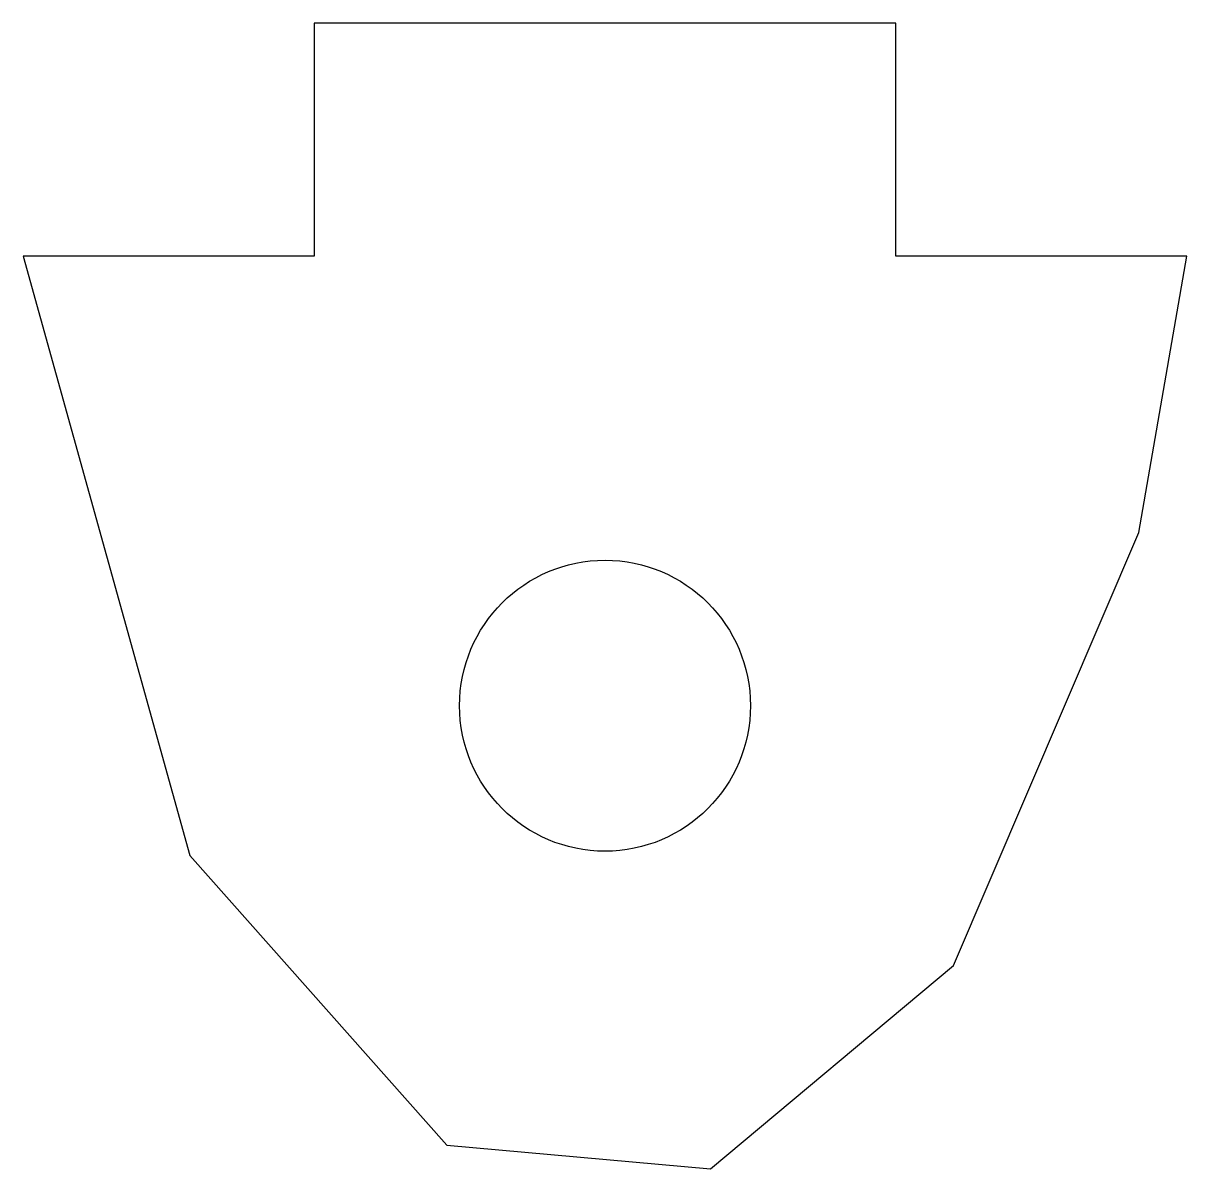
# Model space of a CAD drawing. Extents: x -15 to 5, y -19.7 to 0.
import ezdxf

# ---------------------------------------------------------------- set-up
doc = ezdxf.new("R2010")
doc.units = 0
doc.header["$MEASUREMENT"] = 0
doc.layers.get('0').update_dxf_attribs({"linetype": 'CONTINUOUS'})

msp = doc.modelspace()

# ---------------------------------------------------------------- linework, layer by layer
at = {"color": 7, "ltscale": 0.25}
msp.add_line((0, 0), (-10, 0), dxfattribs=at)
at = {"color": 7, "ltscale": 0.1}
for p, q in [((-10, 0), (-10, -4)), ((0, -4), (0, 0))]:
    msp.add_line(p, q, dxfattribs=at)
at = {"color": 7, "ltscale": 0.125}
for p, q in [((-10, -4), (-15, -4)), ((5, -4), (0, -4))]:
    msp.add_line(p, q, dxfattribs=at)
at = {"color": 7, "ltscale": 0.267306}
msp.add_line((-15, -4), (-12.134779, -14.301207), dxfattribs=at)
at = {"color": 7, "ltscale": 0.12045}
msp.add_line((4.178257, -8.747393), (5, -4), dxfattribs=at)
at = {"color": 7, "ltscale": 0.202409}
msp.add_line((0.991969, -16.190424), (4.178257, -8.747393), dxfattribs=at)
at = {"color": 7, "ltscale": 0.166271}
msp.add_line((-12.134779, -14.301207), (-7.72084, -19.276218), dxfattribs=at)
at = {"color": 7, "ltscale": 0.136124}
msp.add_line((-3.18636, -19.681695), (0.991969, -16.190424), dxfattribs=at)
at = {"color": 7, "ltscale": 0.113814}
msp.add_line((-7.72084, -19.276218), (-3.18636, -19.681695), dxfattribs=at)
at = {"color": 7}
msp.add_circle((-5, -11.725714), 2.5, dxfattribs=at)

doc.saveas('drawing.dxf')
